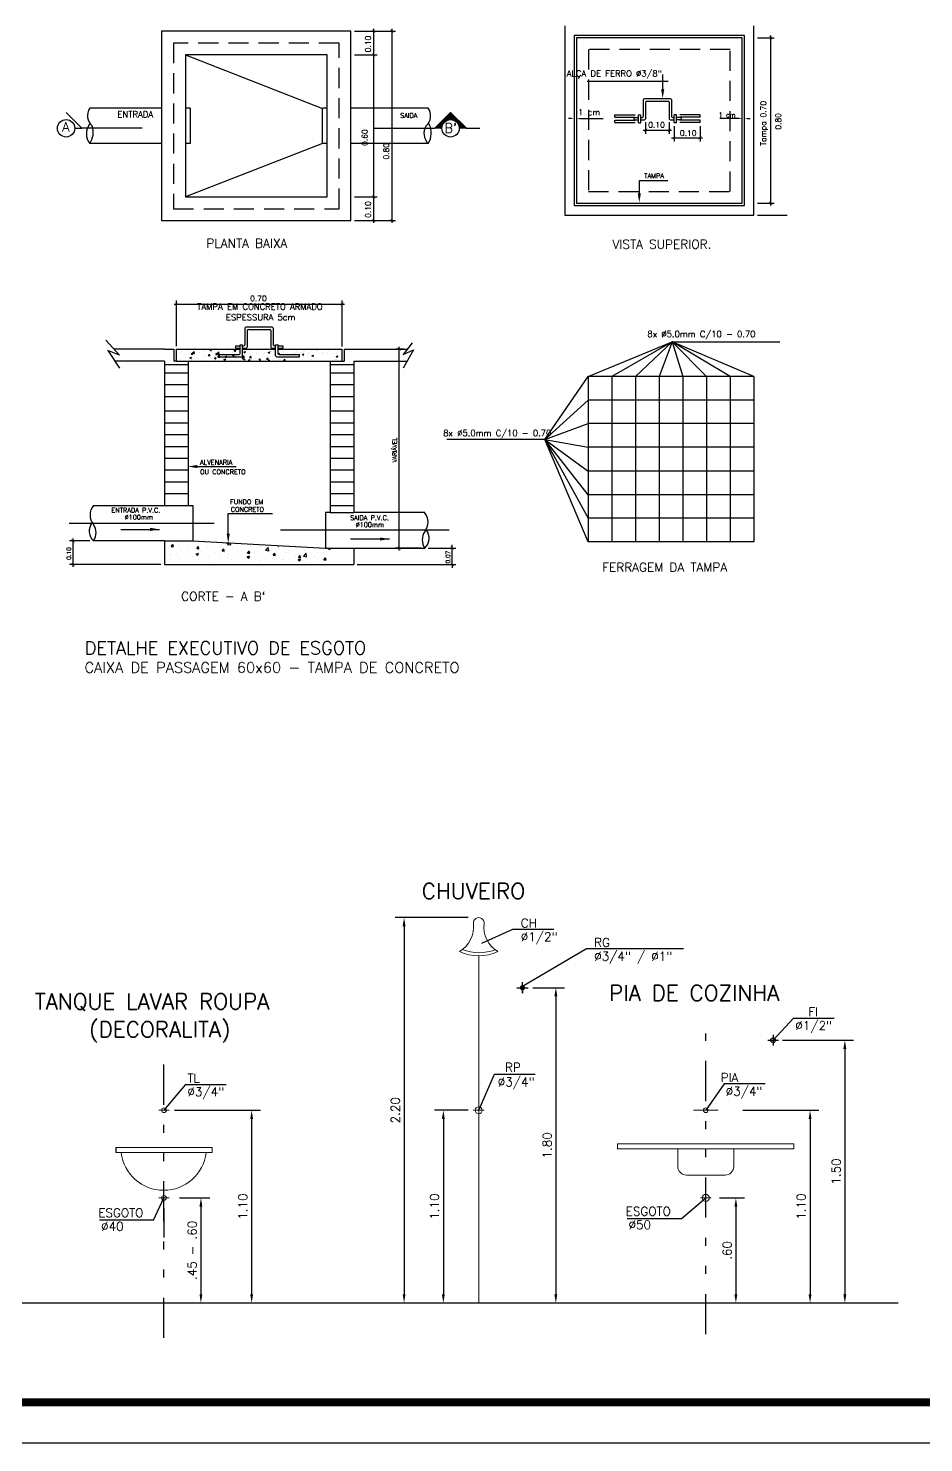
# Model space of a CAD drawing. Header units: millimetres. Extents: x -72 to 578, y 3 to 161.
# Drawn here: x 555.85 to 566.98, y 40.15 to 57.73 of the extents above; entities that cross this region are included whole.
import ezdxf
from ezdxf.enums import TextEntityAlignment as Align

# ---------------------------------------------------------------- set-up
doc = ezdxf.new("R2010")
doc.units = ezdxf.units.MM
for name, pattern in [('CENTER2', [28.575, 19.05, -3.175, 3.175, -3.175]), ('DIVIDE', [1.25, 0.5, -0.25, 0, -0.25, 0, -0.25]), ('HIDDEN', [0.375, 0.25, -0.125])]:
    doc.linetypes.add(name, pattern=pattern)
doc.layers.get('0').update_dxf_attribs({"color": 3})
for name, color, linetype in [('A-LAYOUT', 7, 'Continuous'), ('CERC02', 3, 'Continuous'), ('COTA', 7, 'Continuous'), ('DETALLHES_CAIXAS', 6, 'Continuous'), ('LAYER8', 9, 'Continuous'), ('TEXT', 2, 'Continuous'), ('txt_1', 7, 'Continuous'), ('TXT_2', 6, 'Continuous')]:
    doc.layers.add(name, color=color, linetype=linetype)
doc.layers.add('BLOCOS HIDRAULICA', color=4, linetype='Continuous', lineweight=9)
doc.styles.add('ADITIVOCAD', font='romans.shx')
doc.styles.add('ROMANS', font='romans__.ttf', dxfattribs={"height": 0.1})

# ---------------------------------------------------------------- blocks, each defined once
blk = doc.blocks.new('*X460')
at = {"color": 0}
for p, q in [((101.59, 65.457), (101.923, 65.79)), ((101.608, 65.457), (101.932, 65.781)), ((102.233, 65.457), (101.91, 65.78)), ((102.251, 65.457), (101.919, 65.789)), ((101.632, 65.457), (101.61, 65.48)), ((101.65, 65.457), (101.619, 65.488)), ((101.626, 65.457), (101.941, 65.772)), ((101.668, 65.457), (101.627, 65.497)), ((101.685, 65.457), (101.636, 65.506)), ((101.643, 65.457), (101.95, 65.763)), ((101.703, 65.457), (101.645, 65.515)), ((101.721, 65.457), (101.654, 65.524)), ((101.661, 65.457), (101.958, 65.755)), ((101.737, 65.458), (101.663, 65.533)), ((101.738, 65.475), (101.672, 65.541)), ((101.679, 65.457), (101.753, 65.531)), ((101.74, 65.49), (101.68, 65.55)), ((101.744, 65.505), (101.689, 65.559)), ((101.696, 65.457), (101.744, 65.504)), ((101.748, 65.518), (101.698, 65.568)), ((101.753, 65.531), (101.707, 65.577)), ((101.714, 65.457), (101.739, 65.482)), ((101.759, 65.543), (101.716, 65.586)), ((101.765, 65.554), (101.725, 65.594)), ((101.772, 65.565), (101.733, 65.603)), ((101.78, 65.575), (101.742, 65.612)), ((101.788, 65.584), (101.751, 65.621)), ((101.797, 65.593), (101.76, 65.63)), ((101.807, 65.601), (101.769, 65.639)), ((101.817, 65.609), (101.778, 65.648)), ((101.827, 65.615), (101.787, 65.656)), ((101.839, 65.622), (101.795, 65.665)), ((101.851, 65.627), (101.804, 65.674)), ((101.864, 65.632), (101.813, 65.683)), ((101.878, 65.636), (101.822, 65.692)), ((101.892, 65.639), (101.831, 65.701)), ((101.908, 65.641), (101.84, 65.709)), ((101.847, 65.626), (101.967, 65.746)), ((101.925, 65.641), (101.848, 65.718)), ((101.944, 65.64), (101.857, 65.727)), ((101.966, 65.636), (101.866, 65.736)), ((101.874, 65.635), (101.976, 65.737)), ((101.993, 65.627), (101.875, 65.745)), ((102.035, 65.602), (101.884, 65.754)), ((102.198, 65.457), (101.893, 65.762)), ((101.897, 65.64), (101.985, 65.728)), ((102.216, 65.457), (101.901, 65.771)), ((101.916, 65.641), (101.994, 65.719)), ((101.933, 65.641), (102.003, 65.71)), ((101.949, 65.639), (102.011, 65.702)), ((101.964, 65.636), (102.02, 65.693)), ((101.978, 65.633), (102.029, 65.684)), ((101.991, 65.628), (102.038, 65.675)), ((102.003, 65.622), (102.047, 65.666)), ((102.015, 65.616), (102.056, 65.657)), ((102.025, 65.609), (102.065, 65.649)), ((102.036, 65.602), (102.073, 65.64)), ((102.045, 65.594), (102.082, 65.631)), ((102.054, 65.585), (102.091, 65.622)), ((102.062, 65.576), (102.1, 65.613)), ((102.18, 65.457), (102.067, 65.571)), ((102.07, 65.566), (102.109, 65.604)), ((102.077, 65.555), (102.118, 65.595)), ((102.084, 65.544), (102.126, 65.587)), ((102.09, 65.532), (102.135, 65.578)), ((102.163, 65.457), (102.092, 65.528)), ((102.095, 65.52), (102.144, 65.569)), ((102.099, 65.506), (102.153, 65.56)), ((102.145, 65.457), (102.1, 65.502)), ((102.102, 65.492), (102.162, 65.551)), ((102.127, 65.457), (102.104, 65.48)), ((102.105, 65.477), (102.171, 65.542)), ((102.106, 65.46), (102.179, 65.534)), ((102.121, 65.457), (102.188, 65.525)), ((102.138, 65.457), (102.197, 65.516)), ((102.156, 65.457), (102.206, 65.507)), ((102.174, 65.457), (102.215, 65.498)), ((102.191, 65.457), (102.224, 65.489)), ((102.209, 65.457), (102.232, 65.481)), ((101.597, 65.457), (101.592, 65.462)), ((101.615, 65.457), (101.601, 65.471)), ((101.732, 65.457), (101.737, 65.463)), ((102.109, 65.457), (102.106, 65.461)), ((102.227, 65.457), (102.241, 65.472)), ((102.244, 65.457), (102.25, 65.463))]:
    blk.add_line(p, q, dxfattribs=at)

msp = doc.modelspace()

# ---------------------------------------------------------------- linework, layer by layer
at = {"layer": 'A-LAYOUT', "linetype": 'ByBlock'}
for p, q in [((559.901, 57.697), (560.184, 57.697)), ((559.901, 57.697), (560.412, 57.697)), ((560.14, 57.373), (560.14, 57.726)), ((560.368, 55.315), (560.368, 57.726)), ((564.911, 57.617), (565.12, 57.617)), ((565.076, 55.529), (565.076, 57.646)), ((559.901, 57.403), (560.184, 57.403)), ((559.901, 57.403), (560.184, 57.403)), ((560.14, 55.609), (560.14, 57.432)), ((562.596, 56.614), (562.561, 56.614)), ((562.697, 56.614), (562.732, 56.614)), ((562.732, 56.614), (562.994, 56.614)), ((563.492, 56.465), (563.844, 56.465)), ((563.521, 56.565), (563.521, 56.42)), ((563.815, 56.565), (563.815, 56.42)), ((563.874, 56.515), (563.874, 56.326)), ((564.197, 56.518), (564.197, 56.326)), ((564.649, 56.614), (564.443, 56.614)), ((564.684, 56.614), (564.649, 56.614)), ((564.785, 56.614), (564.82, 56.614)), ((563.844, 56.37), (564.227, 56.37)), ((559.901, 55.638), (560.184, 55.638)), ((559.901, 55.638), (560.184, 55.638)), ((560.14, 55.315), (560.14, 55.668)), ((564.911, 55.558), (565.12, 55.558)), ((564.911, 55.411), (565.282, 55.411)), ((559.901, 55.344), (560.184, 55.344)), ((559.901, 55.344), (560.412, 55.344)), ((557.69, 53.783), (557.69, 54.349)), ((559.748, 53.778), (559.748, 54.349)), ((557.66, 54.305), (559.778, 54.305)), ((560.516, 53.744), (560.413, 53.744)), ((560.457, 51.242), (560.457, 53.773)), ((556.613, 51.36), (556.359, 51.36)), ((556.404, 51.036), (556.404, 51.389)), ((560.73, 51.271), (560.413, 51.271)), ((560.818, 51.271), (561.161, 51.271)), ((561.117, 51.271), (561.117, 51.31)), ((561.117, 51.065), (561.117, 51.271)), ((557.495, 51.065), (556.359, 51.065)), ((559.936, 51.065), (561.161, 51.065)), ((561.117, 51.065), (561.117, 51.027))]:
    msp.add_line(p, q, dxfattribs=at)
at = {"layer": 'A-LAYOUT'}
for p, q in [((562.515, 57.764), (562.515, 55.411)), ((564.867, 55.411), (564.867, 57.764)), ((562.632, 57.646), (562.632, 55.529)), ((564.75, 57.646), (562.632, 57.646)), ((564.75, 55.529), (564.75, 57.646)), ((557.799, 57.403), (559.504, 56.735)), ((563.733, 56.978), (563.735, 57.159)), ((563.802, 57.074), (562.796, 57.074)), ((563.492, 56.844), (563.492, 56.638)), ((563.506, 56.859), (563.83, 56.859)), ((563.521, 56.815), (563.521, 56.609)), ((563.536, 56.829), (563.8, 56.829)), ((563.815, 56.815), (563.815, 56.609)), ((563.844, 56.844), (563.844, 56.638)), ((557.504, 56.741), (556.61, 56.741)), ((557.857, 56.741), (557.799, 56.741)), ((557.857, 56.741), (557.857, 56.3)), ((559.504, 56.3), (559.504, 56.741)), ((559.563, 56.741), (559.504, 56.741)), ((560.817, 56.741), (559.857, 56.741)), ((563.433, 56.559), (563.433, 56.659)), ((563.433, 56.659), (563.462, 56.659)), ((563.462, 56.559), (563.462, 56.659)), ((563.874, 56.559), (563.874, 56.659)), ((563.903, 56.659), (563.874, 56.659)), ((563.903, 56.559), (563.903, 56.659)), ((563.374, 56.624), (563.374, 56.594)), ((563.374, 56.624), (563.433, 56.624)), ((563.374, 56.594), (563.433, 56.594)), ((563.433, 56.559), (563.462, 56.559)), ((563.462, 56.624), (563.477, 56.624)), ((563.462, 56.594), (563.506, 56.594)), ((563.83, 56.594), (563.874, 56.594)), ((563.859, 56.624), (563.874, 56.624)), ((563.903, 56.559), (563.874, 56.559)), ((563.962, 56.624), (563.903, 56.624)), ((563.962, 56.594), (563.903, 56.594)), ((563.962, 56.624), (563.962, 56.594)), ((557.504, 56.3), (556.61, 56.3)), ((559.504, 56.301), (557.799, 55.638)), ((557.857, 56.3), (557.799, 56.3)), ((559.563, 56.3), (559.504, 56.3)), ((560.817, 56.3), (559.857, 56.3)), ((563.443, 55.683), (563.444, 55.841)), ((563.444, 55.841), (563.796, 55.841)), ((562.515, 55.411), (564.867, 55.411)), ((562.632, 55.529), (564.75, 55.529)), ((558.539, 54.005), (558.539, 53.799)), ((558.554, 54.02), (558.877, 54.02)), ((558.583, 53.99), (558.848, 53.99)), ((558.892, 54.005), (558.892, 53.799)), ((556.811, 53.855), (556.98, 53.668)), ((558.569, 53.976), (558.569, 53.77)), ((558.863, 53.976), (558.863, 53.77)), ((560.617, 53.821), (560.507, 53.677)), ((562.808, 53.406), (563.85, 53.836)), ((563.85, 53.836), (563.102, 53.406)), ((563.396, 53.406), (563.85, 53.836)), ((563.85, 53.836), (563.69, 53.406)), ((563.85, 53.836), (564.278, 53.406)), ((564.572, 53.406), (563.85, 53.836)), ((564.866, 53.406), (563.85, 53.836)), ((563.85, 53.836), (565.191, 53.836)), ((563.85, 53.836), (563.984, 53.406)), ((556.98, 53.668), (556.836, 53.728)), ((556.836, 53.728), (556.98, 53.507)), ((557.72, 53.685), (557.72, 53.685)), ((557.746, 53.721), (557.746, 53.721)), ((557.8, 53.673), (557.8, 53.673)), ((557.805, 53.642), (557.805, 53.642)), ((557.82, 53.731), (557.82, 53.731)), ((557.856, 53.638), (557.877, 53.646)), ((557.856, 53.638), (557.871, 53.628)), ((557.868, 53.704), (557.868, 53.704)), ((557.871, 53.628), (557.877, 53.646)), ((557.873, 53.683), (557.887, 53.7)), ((557.873, 53.683), (557.89, 53.681)), ((557.887, 53.693), (557.91, 53.717)), ((557.89, 53.681), (557.887, 53.7)), ((557.887, 53.693), (557.913, 53.689)), ((557.913, 53.689), (557.91, 53.717)), ((557.926, 53.752), (557.926, 53.752)), ((557.931, 53.746), (557.931, 53.746)), ((557.971, 53.703), (557.971, 53.703)), ((558.021, 53.726), (558.021, 53.726)), ((558.024, 53.678), (558.024, 53.678)), ((558.04, 53.654), (558.04, 53.654)), ((558.042, 53.638), (558.042, 53.638)), ((558.05, 53.714), (558.05, 53.714)), ((558.083, 53.745), (558.083, 53.745)), ((558.083, 53.664), (558.098, 53.681)), ((558.083, 53.664), (558.101, 53.663)), ((558.101, 53.663), (558.098, 53.681)), ((558.103, 53.733), (558.124, 53.741)), ((558.103, 53.733), (558.118, 53.723)), ((558.104, 53.667), (558.104, 53.667)), ((558.113, 53.664), (558.113, 53.664)), ((558.118, 53.723), (558.124, 53.741)), ((558.124, 53.724), (558.124, 53.724)), ((558.143, 53.732), (558.143, 53.732)), ((558.16, 53.631), (558.181, 53.639)), ((558.169, 53.649), (558.169, 53.649)), ((558.172, 53.747), (558.172, 53.747)), ((558.173, 53.697), (558.173, 53.697)), ((558.175, 53.621), (558.181, 53.639)), ((558.177, 53.676), (558.191, 53.693)), ((558.177, 53.676), (558.194, 53.675)), ((558.191, 53.686), (558.214, 53.71)), ((558.194, 53.675), (558.191, 53.693)), ((558.191, 53.686), (558.217, 53.682)), ((558.201, 53.644), (558.224, 53.668)), ((558.201, 53.644), (558.227, 53.64)), ((558.213, 53.668), (558.213, 53.668)), ((558.217, 53.682), (558.214, 53.71)), ((558.216, 53.677), (558.466, 53.677)), ((558.216, 53.648), (558.216, 53.677)), ((558.216, 53.648), (558.495, 53.648)), ((558.227, 53.64), (558.224, 53.668)), ((558.225, 53.678), (558.225, 53.678)), ((558.23, 53.745), (558.23, 53.745)), ((558.235, 53.739), (558.235, 53.739)), ((558.24, 53.739), (558.24, 53.739)), ((558.275, 53.696), (558.275, 53.696)), ((558.294, 53.646), (558.309, 53.663)), ((558.294, 53.646), (558.312, 53.644)), ((558.312, 53.644), (558.309, 53.663)), ((558.317, 53.668), (558.317, 53.668)), ((558.325, 53.719), (558.325, 53.719)), ((558.344, 53.647), (558.344, 53.647)), ((558.385, 53.697), (558.385, 53.697)), ((558.387, 53.739), (558.387, 53.739)), ((558.388, 53.658), (558.402, 53.675)), ((558.388, 53.658), (558.405, 53.656)), ((558.405, 53.656), (558.402, 53.675)), ((558.407, 53.726), (558.428, 53.734)), ((558.407, 53.726), (558.422, 53.716)), ((558.417, 53.657), (558.417, 53.657)), ((558.421, 53.784), (558.48, 53.784)), ((558.421, 53.784), (558.421, 53.755)), ((558.421, 53.755), (558.48, 53.755)), ((558.422, 53.716), (558.428, 53.734)), ((558.447, 53.726), (558.447, 53.726)), ((558.47, 53.69), (558.47, 53.69)), ((558.473, 53.642), (558.473, 53.642)), ((558.476, 53.74), (558.476, 53.74)), ((558.48, 53.692), (558.48, 53.799)), ((558.48, 53.799), (558.51, 53.799)), ((558.484, 53.712), (558.484, 53.712)), ((558.505, 53.637), (558.528, 53.661)), ((558.505, 53.627), (558.52, 53.644)), ((558.51, 53.663), (558.51, 53.799)), ((558.51, 53.784), (558.524, 53.784)), ((558.51, 53.755), (558.554, 53.755)), ((558.517, 53.661), (558.517, 53.661)), ((558.523, 53.626), (558.52, 53.644)), ((558.526, 53.709), (558.547, 53.717)), ((558.526, 53.709), (558.541, 53.699)), ((558.531, 53.633), (558.528, 53.661)), ((558.529, 53.672), (558.529, 53.672)), ((558.541, 53.699), (558.547, 53.717)), ((558.544, 53.732), (558.544, 53.732)), ((558.554, 53.726), (558.554, 53.726)), ((558.556, 53.727), (558.556, 53.727)), ((558.595, 53.727), (558.595, 53.727)), ((558.598, 53.639), (558.613, 53.656)), ((558.598, 53.639), (558.616, 53.638)), ((558.616, 53.638), (558.613, 53.656)), ((558.621, 53.71), (558.621, 53.71)), ((558.621, 53.661), (558.621, 53.661)), ((558.689, 53.69), (558.689, 53.69)), ((558.711, 53.719), (558.711, 53.719)), ((558.774, 53.683), (558.774, 53.683)), ((558.788, 53.706), (558.788, 53.706)), ((558.806, 53.752), (558.806, 53.752)), ((558.809, 53.621), (558.824, 53.638)), ((558.827, 53.619), (558.824, 53.638)), ((558.83, 53.703), (558.851, 53.71)), ((558.83, 53.703), (558.845, 53.693)), ((558.84, 53.653), (558.84, 53.653)), ((558.845, 53.693), (558.851, 53.71)), ((558.858, 53.719), (558.858, 53.719)), ((558.86, 53.72), (558.86, 53.72)), ((558.868, 53.712), (558.868, 53.712)), ((558.877, 53.755), (558.921, 53.755)), ((558.883, 53.654), (558.883, 53.654)), ((558.889, 53.66), (558.889, 53.66)), ((558.899, 53.72), (558.899, 53.72)), ((558.907, 53.784), (558.921, 53.784)), ((558.917, 53.67), (558.917, 53.67)), ((558.919, 53.653), (558.919, 53.653)), ((558.921, 53.663), (558.921, 53.799)), ((558.921, 53.799), (558.951, 53.799)), ((558.922, 53.751), (558.922, 53.751)), ((558.925, 53.704), (558.925, 53.704)), ((558.936, 53.648), (559.216, 53.648)), ((558.949, 53.686), (558.969, 53.694)), ((558.949, 53.686), (558.963, 53.676)), ((558.951, 53.692), (558.951, 53.799)), ((558.951, 53.784), (559.01, 53.784)), ((558.951, 53.755), (559.01, 53.755)), ((558.963, 53.745), (558.963, 53.745)), ((558.963, 53.676), (558.969, 53.694)), ((558.966, 53.677), (559.216, 53.677)), ((559.01, 53.784), (559.01, 53.755)), ((559.012, 53.682), (559.012, 53.682)), ((559.015, 53.712), (559.015, 53.712)), ((559.025, 53.706), (559.025, 53.706)), ((559.07, 53.674), (559.07, 53.674)), ((559.074, 53.684), (559.074, 53.684)), ((559.11, 53.745), (559.11, 53.745)), ((559.12, 53.739), (559.12, 53.739)), ((559.144, 53.646), (559.144, 53.646)), ((559.148, 53.694), (559.148, 53.694)), ((559.172, 53.706), (559.172, 53.706)), ((559.182, 53.699), (559.182, 53.699)), ((559.183, 53.712), (559.183, 53.712)), ((559.193, 53.653), (559.193, 53.653)), ((559.216, 53.648), (559.216, 53.677)), ((559.218, 53.693), (559.218, 53.693)), ((559.223, 53.647), (559.223, 53.647)), ((559.226, 53.745), (559.226, 53.745)), ((559.253, 53.679), (559.273, 53.687)), ((559.253, 53.679), (559.267, 53.669)), ((559.259, 53.709), (559.259, 53.709)), ((559.267, 53.738), (559.267, 53.738)), ((559.267, 53.669), (559.273, 53.687)), ((559.277, 53.732), (559.277, 53.732)), ((559.316, 53.676), (559.316, 53.676)), ((559.329, 53.699), (559.329, 53.699)), ((559.339, 53.692), (559.339, 53.692)), ((559.355, 53.741), (559.355, 53.741)), ((559.371, 53.715), (559.371, 53.715)), ((559.371, 53.662), (559.392, 53.67)), ((559.371, 53.662), (559.386, 53.652)), ((559.374, 53.667), (559.374, 53.667)), ((559.378, 53.678), (559.378, 53.678)), ((559.386, 53.652), (559.392, 53.67)), ((559.424, 53.732), (559.424, 53.732)), ((559.434, 53.725), (559.434, 53.725)), ((559.445, 53.733), (559.445, 53.733)), ((559.452, 53.687), (559.452, 53.687)), ((559.486, 53.692), (559.486, 53.692)), ((559.487, 53.705), (559.487, 53.705)), ((559.522, 53.686), (559.522, 53.686)), ((559.563, 53.702), (559.563, 53.702)), ((559.581, 53.725), (559.581, 53.725)), ((559.643, 53.686), (559.643, 53.686)), ((559.659, 53.735), (559.659, 53.735)), ((559.675, 53.708), (559.675, 53.708)), ((559.675, 53.655), (559.696, 53.663)), ((559.675, 53.655), (559.69, 53.646)), ((559.69, 53.646), (559.696, 53.663)), ((559.738, 53.719), (559.738, 53.719)), ((559.749, 53.727), (559.749, 53.727)), ((560.507, 53.677), (560.634, 53.736)), ((560.634, 53.736), (560.507, 53.507)), ((557.742, 53.615), (557.742, 53.615)), ((557.854, 53.63), (557.854, 53.63)), ((557.87, 53.609), (557.87, 53.609)), ((557.962, 53.635), (557.962, 53.635)), ((558.018, 53.628), (558.018, 53.628)), ((558.047, 53.608), (558.047, 53.608)), ((558.109, 53.635), (558.109, 53.635)), ((558.119, 53.629), (558.119, 53.629)), ((558.158, 53.623), (558.158, 53.623)), ((558.16, 53.631), (558.175, 53.621)), ((558.174, 53.602), (558.174, 53.602)), ((558.266, 53.629), (558.266, 53.629)), ((558.276, 53.622), (558.276, 53.622)), ((558.279, 53.614), (558.3, 53.622)), ((558.279, 53.614), (558.29, 53.607)), ((558.294, 53.607), (558.3, 53.622)), ((558.322, 53.621), (558.322, 53.621)), ((558.346, 53.632), (558.346, 53.632)), ((558.423, 53.622), (558.423, 53.622)), ((558.505, 53.637), (558.531, 53.633)), ((558.505, 53.627), (558.523, 53.626)), ((558.518, 53.611), (558.518, 53.611)), ((558.526, 53.607), (558.537, 53.619)), ((558.539, 53.607), (558.537, 53.619)), ((558.58, 53.616), (558.58, 53.616)), ((558.583, 53.608), (558.604, 53.616)), ((558.583, 53.608), (558.594, 53.6)), ((558.59, 53.609), (558.59, 53.609)), ((558.598, 53.6), (558.604, 53.616)), ((558.617, 53.612), (558.617, 53.612)), ((558.669, 53.624), (558.669, 53.624)), ((558.704, 53.636), (558.704, 53.636)), ((558.716, 53.609), (558.73, 53.626)), ((558.716, 53.609), (558.734, 53.607)), ((558.734, 53.607), (558.73, 53.626)), ((558.809, 53.621), (558.827, 53.619)), ((558.822, 53.604), (558.822, 53.604)), ((558.83, 53.6), (558.842, 53.613)), ((558.843, 53.6), (558.842, 53.613)), ((558.894, 53.602), (558.894, 53.602)), ((558.921, 53.606), (558.921, 53.606)), ((558.942, 53.607), (558.941, 53.607)), ((558.941, 53.607), (558.941, 53.607)), ((558.973, 53.617), (558.973, 53.617)), ((559.008, 53.629), (559.008, 53.629)), ((559.02, 53.602), (559.035, 53.619)), ((559.02, 53.602), (559.038, 53.601)), ((559.038, 53.601), (559.035, 53.619)), ((559.246, 53.6), (559.245, 53.601)), ((559.245, 53.6), (559.245, 53.601)), ((559.367, 53.617), (559.367, 53.617)), ((559.368, 53.617), (559.368, 53.617)), ((559.441, 53.627), (559.441, 53.627)), ((559.671, 53.61), (559.671, 53.61)), ((559.672, 53.611), (559.672, 53.611)), ((559.745, 53.62), (559.745, 53.62)), ((562.269, 52.622), (562.808, 53.406)), ((562.808, 53.112), (562.269, 52.622)), ((562.269, 52.622), (562.808, 52.818)), ((562.269, 52.622), (561.049, 52.622)), ((562.808, 51.935), (562.269, 52.622)), ((562.269, 52.622), (562.808, 52.229)), ((562.808, 51.347), (562.269, 52.622)), ((562.269, 52.622), (562.808, 51.641)), ((562.269, 52.622), (562.808, 52.524)), ((557.949, 52.284), (558.431, 52.284)), ((556.657, 51.801), (557.539, 51.801)), ((557.833, 51.801), (557.892, 51.801)), ((557.892, 51.801), (557.892, 51.354)), ((559.539, 51.712), (559.539, 51.265)), ((559.598, 51.712), (559.539, 51.712)), ((560.774, 51.712), (559.892, 51.712)), ((558.332, 51.45), (558.332, 51.7)), ((558.332, 51.7), (558.881, 51.7)), ((557.539, 51.36), (556.657, 51.36)), ((556.997, 51.503), (557.479, 51.503)), ((557.691, 51.36), (557.692, 51.359)), ((557.692, 51.359), (557.692, 51.36)), ((557.933, 51.353), (557.933, 51.353)), ((559.853, 51.384), (560.335, 51.384)), ((557.612, 51.19), (557.612, 51.19)), ((557.624, 51.291), (557.645, 51.317)), ((557.624, 51.291), (557.65, 51.289)), ((557.65, 51.289), (557.645, 51.317)), ((557.703, 51.199), (557.703, 51.199)), ((557.705, 51.178), (557.705, 51.178)), ((557.71, 51.325), (557.71, 51.325)), ((557.731, 51.306), (557.731, 51.306)), ((557.754, 51.239), (557.754, 51.239)), ((557.841, 51.321), (557.841, 51.321)), ((557.847, 51.18), (557.847, 51.18)), ((557.928, 51.206), (557.928, 51.206)), ((557.933, 51.196), (557.964, 51.208)), ((557.933, 51.196), (557.955, 51.182)), ((557.94, 51.264), (557.961, 51.289)), ((557.94, 51.264), (557.966, 51.261)), ((557.955, 51.182), (557.964, 51.208)), ((557.96, 51.243), (557.96, 51.243)), ((557.966, 51.261), (557.961, 51.289)), ((557.99, 51.229), (557.99, 51.229)), ((558.008, 51.343), (558.008, 51.343)), ((558.157, 51.239), (558.157, 51.239)), ((558.171, 51.206), (558.171, 51.206)), ((558.217, 51.287), (558.217, 51.287)), ((558.225, 51.219), (558.225, 51.219)), ((558.256, 51.236), (558.278, 51.261)), ((558.256, 51.236), (558.283, 51.234)), ((558.283, 51.234), (558.278, 51.261)), ((558.281, 51.22), (558.281, 51.22)), ((558.314, 51.332), (558.326, 51.324)), ((558.323, 51.19), (558.323, 51.19)), ((558.324, 51.317), (558.338, 51.33)), ((558.324, 51.317), (558.364, 51.31)), ((558.326, 51.324), (558.328, 51.331)), ((558.364, 51.31), (558.362, 51.329)), ((558.383, 51.27), (558.383, 51.27)), ((558.448, 51.242), (558.448, 51.242)), ((558.461, 51.209), (558.461, 51.209)), ((558.573, 51.208), (558.594, 51.234)), ((558.573, 51.208), (558.599, 51.206)), ((558.58, 51.235), (558.58, 51.235)), ((558.599, 51.206), (558.594, 51.234)), ((558.606, 51.298), (558.606, 51.298)), ((558.696, 51.199), (558.696, 51.199)), ((558.727, 51.279), (558.727, 51.279)), ((558.795, 51.244), (558.83, 51.279)), ((558.795, 51.244), (558.835, 51.237)), ((558.835, 51.237), (558.83, 51.279)), ((558.83, 51.185), (558.83, 51.185)), ((558.837, 51.293), (558.837, 51.293)), ((558.837, 51.279), (558.837, 51.279)), ((558.889, 51.181), (558.91, 51.206)), ((558.889, 51.181), (558.916, 51.178)), ((558.916, 51.178), (558.911, 51.206)), ((558.932, 51.189), (558.932, 51.189)), ((558.957, 51.29), (558.96, 51.289)), ((558.96, 51.289), (558.96, 51.29)), ((559.056, 51.216), (559.056, 51.216)), ((559.167, 51.179), (559.167, 51.179)), ((559.167, 51.178), (559.167, 51.178)), ((559.206, 51.153), (559.227, 51.178)), ((559.232, 51.151), (559.227, 51.178)), ((559.266, 51.171), (559.3, 51.206)), ((559.277, 51.193), (559.277, 51.193)), ((559.279, 51.244), (559.279, 51.244)), ((559.305, 51.164), (559.3, 51.206)), ((559.444, 51.215), (559.444, 51.215)), ((559.52, 51.213), (559.52, 51.213)), ((559.572, 51.268), (559.58, 51.271)), ((559.572, 51.268), (559.594, 51.253)), ((559.594, 51.253), (559.598, 51.266)), ((559.892, 51.271), (560.774, 51.271)), ((557.592, 51.065), (557.593, 51.066)), ((557.593, 51.065), (557.593, 51.066)), ((557.615, 51.132), (557.615, 51.132)), ((557.725, 51.147), (557.725, 51.147)), ((557.808, 51.102), (557.808, 51.102)), ((557.892, 51.169), (557.892, 51.169)), ((558.066, 51.146), (558.066, 51.146)), ((558.083, 51.17), (558.083, 51.17)), ((558.151, 51.092), (558.151, 51.092)), ((558.318, 51.16), (558.318, 51.16)), ((558.332, 51.068), (558.332, 51.068)), ((558.378, 51.123), (558.378, 51.123)), ((558.554, 51.15), (558.554, 51.15)), ((558.567, 51.161), (558.598, 51.173)), ((558.567, 51.161), (558.589, 51.146)), ((558.589, 51.146), (558.598, 51.173)), ((558.601, 51.151), (558.601, 51.151)), ((558.611, 51.105), (558.611, 51.105)), ((558.721, 51.119), (558.721, 51.119)), ((558.749, 51.08), (558.749, 51.08)), ((558.789, 51.14), (558.789, 51.14)), ((558.888, 51.141), (558.888, 51.141)), ((559.006, 51.124), (559.006, 51.124)), ((559.025, 51.13), (559.025, 51.13)), ((559.051, 51.069), (559.051, 51.069)), ((559.201, 51.126), (559.232, 51.138)), ((559.201, 51.126), (559.223, 51.111)), ((559.206, 51.153), (559.232, 51.151)), ((559.223, 51.111), (559.232, 51.138)), ((559.26, 51.12), (559.26, 51.12)), ((559.263, 51.169), (559.263, 51.169)), ((559.266, 51.171), (559.305, 51.164)), ((559.274, 51.097), (559.274, 51.097)), ((559.403, 51.169), (559.403, 51.169)), ((559.496, 51.11), (559.496, 51.11)), ((559.503, 51.13), (559.503, 51.13)), ((559.522, 51.125), (559.543, 51.151)), ((559.522, 51.125), (559.548, 51.123)), ((559.548, 51.123), (559.543, 51.151))]:
    msp.add_line(p, q, dxfattribs=at)
at = {"layer": 'A-LAYOUT', "linetype": 'HIDDEN'}
for p, q in [((557.652, 57.55), (557.652, 55.491)), ((559.71, 57.55), (557.652, 57.55)), ((559.71, 55.491), (559.71, 57.55)), ((562.809, 57.47), (562.809, 55.705)), ((564.573, 57.47), (562.809, 57.47)), ((564.573, 55.705), (564.573, 57.47)), ((563.139, 56.627), (563.139, 56.656)), ((563.139, 56.656), (563.433, 56.656)), ((564.197, 56.656), (563.903, 56.656)), ((564.197, 56.627), (564.197, 56.656)), ((563.139, 56.627), (563.433, 56.627)), ((563.139, 56.562), (563.139, 56.591)), ((563.139, 56.591), (563.433, 56.591)), ((563.139, 56.562), (563.433, 56.562)), ((564.197, 56.627), (563.903, 56.627)), ((564.197, 56.591), (563.903, 56.591)), ((564.197, 56.562), (563.903, 56.562)), ((564.197, 56.562), (564.197, 56.591)), ((562.809, 55.705), (564.573, 55.705)), ((557.652, 55.491), (559.71, 55.491))]:
    msp.add_line(p, q, dxfattribs=at)
at = {"layer": 'A-LAYOUT', "linetype": 'CENTER2'}
for p, q in [((556.354, 51.58), (558.155, 51.58)), ((561.077, 51.492), (558.982, 51.492))]:
    msp.add_line(p, q, dxfattribs=at)
at = {"layer": 'A-LAYOUT', "linetype": 'ByBlock', "const_width": 0.00573}
for points in [[(560.159, 57.678), (560.12, 57.716)], [(560.387, 57.678), (560.349, 57.716)], [(565.095, 57.597), (565.057, 57.636)], [(560.159, 57.384), (560.12, 57.422)], [(560.12, 57.422), (560.159, 57.384)], [(563.54, 56.484), (563.502, 56.445)], [(563.796, 56.445), (563.834, 56.484)], [(563.893, 56.389), (563.855, 56.351)], [(564.178, 56.351), (564.216, 56.389)], [(560.12, 55.657), (560.159, 55.619)], [(560.159, 55.619), (560.12, 55.657)], [(565.057, 55.577), (565.095, 55.539)], [(560.12, 55.363), (560.159, 55.325)], [(560.349, 55.363), (560.387, 55.325)], [(557.709, 54.324), (557.671, 54.286)], [(559.729, 54.286), (559.767, 54.324)], [(560.477, 53.725), (560.438, 53.763)], [(556.423, 51.34), (556.384, 51.379)], [(560.438, 51.29), (560.477, 51.252)], [(561.098, 51.29), (561.136, 51.252)], [(556.384, 51.085), (556.423, 51.046)], [(561.136, 51.046), (561.098, 51.085)]]:
    msp.add_lwpolyline(points, dxfattribs=at)
at = {"layer": 'A-LAYOUT'}
for centre, radius, start, end in [((563.506, 56.844), 0.0147, 90, 180), ((563.536, 56.815), 0.0147, 90, 180), ((563.8, 56.815), 0.0147, 0, 90), ((563.83, 56.844), 0.0147, 360, 90), ((556.748, 56.648), 0.167, 145.9888, 230.0652), ((560.683, 56.645), 0.165, 311.1401, 35.7291), ((563.477, 56.638), 0.0147, 270, 0), ((563.859, 56.638), 0.0147, 180, 270), ((556.772, 56.425), 0.204, 144.5889, 217.6466), ((556.407, 56.441), 0.247, 325.2216, 18.6581), ((560.943, 56.426), 0.178, 148.1249, 225.0838), ((560.619, 56.43), 0.237, 326.7098, 28.8397), ((563.506, 56.609), 0.0147, 270, 0), ((563.83, 56.609), 0.0147, 180, 270), ((558.554, 54.005), 0.0147, 90, 180), ((558.583, 53.976), 0.0147, 90, 180), ((558.848, 53.976), 0.0147, 0, 90), ((558.877, 54.005), 0.0147, 360, 90), ((558.466, 53.692), 0.0147, 270, 0), ((558.495, 53.663), 0.0147, 270, 0), ((558.524, 53.799), 0.0147, 270, 0), ((558.554, 53.77), 0.0147, 270, 0), ((558.877, 53.77), 0.0147, 180, 270), ((558.907, 53.799), 0.0147, 180, 270), ((558.936, 53.663), 0.0147, 180, 270), ((558.966, 53.692), 0.0147, 180, 270), ((556.795, 51.683), 0.181, 139.479, 220.1167), ((560.636, 51.595), 0.181, 319.8833, 40.521), ((556.768, 51.482), 0.165, 142.6939, 227.8378), ((556.503, 51.462), 0.185, 326.2599, 34.1998), ((560.928, 51.374), 0.185, 145.8002, 213.7401), ((560.664, 51.394), 0.165, 312.1622, 37.3061)]:
    msp.add_arc(centre, radius, start, end, dxfattribs=at)
for points in [[(563.753, 56.978), (563.714, 56.978), (563.732, 56.86)], [(563.462, 55.683), (563.423, 55.683), (563.442, 55.565)], [(557.949, 52.265), (557.949, 52.304), (557.831, 52.285)], [(557.361, 51.523), (557.361, 51.484), (557.479, 51.503)], [(558.351, 51.45), (558.312, 51.45), (558.332, 51.332)], [(560.217, 51.403), (560.217, 51.364), (560.335, 51.384)]]:
    msp.add_solid(points, dxfattribs=at)
at = {"layer": 'A-LAYOUT', "linetype": 'ByBlock'}
for points in [[(562.596, 56.62), (562.596, 56.608), (562.631, 56.614)], [(562.697, 56.62), (562.697, 56.608), (562.662, 56.614)], [(564.685, 56.62), (564.685, 56.608), (564.72, 56.614)], [(564.785, 56.62), (564.785, 56.608), (564.75, 56.614)]]:
    msp.add_solid(points, dxfattribs=at)
at = {"layer": 'BLOCOS HIDRAULICA'}
for p, q in [((561.446, 44.325), (561.446, 46.2)), ((561.446, 44.211), (561.446, 44.35)), ((557.467, 44.281), (557.598, 44.281)), ((561.376, 44.281), (561.515, 44.281)), ((561.446, 41.885), (561.446, 44.237)), ((564.116, 44.281), (564.423, 44.281)), ((564.203, 44.281), (564.334, 44.281)), ((558.132, 43.819), (556.934, 43.819)), ((558.132, 43.819), (558.132, 43.754)), ((565.365, 43.865), (563.173, 43.865)), ((563.173, 43.8), (563.173, 43.865)), ((563.173, 43.8), (565.365, 43.8)), ((563.921, 43.8), (563.921, 43.583)), ((564.617, 43.8), (564.617, 43.583)), ((565.365, 43.8), (565.365, 43.865)), ((556.934, 43.754), (558.132, 43.754)), ((564.03, 43.474), (564.508, 43.474)), ((557.467, 43.192), (557.598, 43.192)), ((564.203, 43.192), (564.334, 43.192))]:
    msp.add_line(p, q, dxfattribs=at)
for points in [[(561.206, 46.254, 0.299855), (561.38, 46.603, -1.127154), (561.512, 46.603, 0.299855), (561.685, 46.254, -0.225434), (561.206, 46.254)], [(561.652, 46.277, -0.188676), (561.245, 46.28)]]:
    msp.add_lwpolyline(points, format="xyb", dxfattribs=at)
for centre, radius in [((561.446, 44.281), 0.0437), ((557.533, 44.281), 0.0291), ((564.269, 44.281), 0.0291), ((557.533, 43.192), 0.0291), ((564.269, 43.192), 0.0437)]:
    msp.add_circle(centre, radius, dxfattribs=at)
for centre, radius, start, end in [((557.529, 43.82), 0.534, 187.145, 352.855), ((564.03, 43.583), 0.109, 180, 270), ((564.508, 43.583), 0.109, 270, 0)]:
    msp.add_arc(centre, radius, start, end, dxfattribs=at)
at = {"layer": 'COTA'}
msp.add_lwpolyline([(537.31, 40.148), (578.11, 40.148), (578.11, 69.848), (537.31, 69.848)], close=True, dxfattribs=at)
at = {"layer": 'COTA', "const_width": 0.1}
msp.add_lwpolyline([(537.81, 40.648), (577.61, 40.648), (577.61, 69.348), (537.81, 69.348)], close=True, dxfattribs=at)
at = {"layer": 'DETALLHES_CAIXAS'}
for p, q in [((557.504, 57.697), (557.504, 55.344)), ((559.857, 57.697), (557.504, 57.697)), ((559.857, 55.344), (559.857, 57.697)), ((562.662, 57.617), (562.662, 55.558)), ((564.72, 57.617), (562.662, 57.617)), ((564.72, 55.558), (564.72, 57.617)), ((557.799, 57.403), (557.799, 55.638)), ((559.563, 57.403), (557.799, 57.403)), ((559.563, 55.638), (559.563, 57.403)), ((557.799, 55.638), (559.563, 55.638)), ((562.662, 55.558), (564.72, 55.558)), ((557.504, 55.344), (559.857, 55.344)), ((557.539, 53.744), (556.911, 53.744)), ((557.539, 53.744), (557.657, 53.744)), ((557.657, 53.744), (557.657, 53.597)), ((557.686, 53.744), (558.48, 53.744)), ((557.686, 53.744), (557.686, 53.597)), ((558.51, 53.744), (558.921, 53.744)), ((558.804, 53.744), (558.921, 53.744)), ((558.951, 53.744), (559.745, 53.744)), ((559.745, 53.744), (559.745, 53.597)), ((559.774, 53.744), (559.892, 53.744)), ((559.774, 53.744), (559.774, 53.597)), ((559.892, 53.744), (560.56, 53.744)), ((557.539, 53.597), (556.917, 53.597)), ((557.539, 53.597), (557.539, 52.683)), ((557.539, 53.553), (557.833, 53.553)), ((557.686, 53.597), (557.657, 53.597)), ((557.686, 53.597), (559.745, 53.597)), ((557.833, 53.597), (557.833, 52.683)), ((559.598, 53.597), (559.598, 52.683)), ((559.598, 53.553), (559.892, 53.553)), ((559.745, 53.597), (559.774, 53.597)), ((559.892, 53.597), (559.892, 52.683)), ((559.892, 53.597), (560.56, 53.597)), ((557.539, 53.45), (557.833, 53.45)), ((557.539, 53.303), (557.833, 53.303)), ((559.598, 53.45), (559.892, 53.45)), ((559.598, 53.303), (559.892, 53.303)), ((562.808, 53.406), (562.808, 51.347)), ((564.866, 53.406), (562.808, 53.406)), ((563.102, 53.406), (563.102, 51.347)), ((563.396, 53.406), (563.396, 51.347)), ((563.69, 53.406), (563.69, 51.347)), ((563.984, 53.406), (563.984, 51.347)), ((564.278, 53.406), (564.278, 51.347)), ((564.572, 53.406), (564.572, 51.347)), ((564.866, 53.406), (564.866, 51.347)), ((557.539, 53.156), (557.833, 53.156)), ((559.598, 53.156), (559.892, 53.156)), ((564.866, 53.112), (562.808, 53.112)), ((557.539, 52.977), (557.833, 52.977)), ((559.598, 52.977), (559.892, 52.977)), ((557.539, 52.83), (557.833, 52.83)), ((559.598, 52.83), (559.892, 52.83)), ((564.866, 52.818), (562.808, 52.818)), ((557.539, 52.683), (557.539, 51.801)), ((557.539, 52.683), (557.833, 52.683)), ((557.833, 52.683), (557.833, 51.801)), ((559.598, 52.683), (559.598, 51.712)), ((559.598, 52.683), (559.892, 52.683)), ((559.892, 52.683), (559.892, 51.712)), ((557.539, 52.536), (557.833, 52.536)), ((559.598, 52.536), (559.892, 52.536)), ((564.866, 52.524), (562.808, 52.524)), ((557.539, 52.389), (557.833, 52.389)), ((557.539, 52.242), (557.833, 52.242)), ((559.598, 52.389), (559.892, 52.389)), ((559.598, 52.242), (559.892, 52.242)), ((557.539, 52.095), (557.833, 52.095)), ((559.598, 52.095), (559.892, 52.095)), ((564.866, 52.229), (562.808, 52.229)), ((557.539, 51.948), (557.833, 51.948)), ((559.598, 51.948), (559.892, 51.948)), ((564.866, 51.935), (562.808, 51.935)), ((557.539, 51.801), (557.833, 51.801)), ((559.598, 51.801), (559.892, 51.801)), ((559.598, 51.712), (559.892, 51.712)), ((564.866, 51.641), (562.808, 51.641)), ((557.539, 51.36), (557.539, 51.065)), ((557.539, 51.36), (557.892, 51.36)), ((557.892, 51.36), (559.539, 51.271)), ((559.539, 51.271), (559.892, 51.271)), ((559.892, 51.271), (559.892, 51.065)), ((564.866, 51.347), (562.808, 51.347)), ((557.539, 51.065), (559.892, 51.065))]:
    msp.add_line(p, q, dxfattribs=at)
at = {"layer": 'LAYER8', "linetype": 'ByBlock'}
for p, q in [((561.315, 46.677), (560.409, 46.677)), ((560.518, 46.568), (560.518, 41.994)), ((562.12, 45.805), (562.513, 45.805)), ((562.405, 45.697), (562.405, 41.994)), ((565.221, 45.152), (566.106, 45.152)), ((565.998, 45.043), (565.998, 41.994)), ((557.663, 44.281), (558.732, 44.281)), ((558.623, 44.172), (558.623, 41.994)), ((561.315, 44.281), (560.897, 44.281)), ((561.006, 44.172), (561.006, 41.994)), ((564.731, 44.281), (565.674, 44.281)), ((565.565, 44.172), (565.565, 41.994)), ((557.724, 43.192), (558.101, 43.192)), ((564.44, 43.192), (564.752, 43.192)), ((557.533, 43.061), (557.533, 42.7)), ((557.992, 43.083), (557.992, 41.994)), ((564.643, 43.083), (564.643, 41.994))]:
    msp.add_line(p, q, dxfattribs=at)
at = {"layer": 'LAYER8'}
for p, q in [((561.485, 46.358), (561.872, 46.533)), ((561.872, 46.533), (562.378, 46.533)), ((561.99, 45.822), (562.785, 46.291)), ((562.785, 46.291), (563.993, 46.291)), ((561.92, 45.805), (562.059, 45.805)), ((561.99, 45.736), (561.99, 45.875)), ((561.99, 45.805), (561.99, 45.736)), ((565.359, 45.425), (565.106, 45.152)), ((565.359, 45.425), (565.865, 45.425)), ((565.106, 45.217), (565.106, 45.087)), ((565.041, 45.152), (565.172, 45.152)), ((565.041, 45.152), (565.172, 45.152)), ((561.446, 44.281), (561.643, 44.728)), ((561.643, 44.728), (562.149, 44.728)), ((557.801, 44.603), (557.533, 44.281)), ((557.801, 44.603), (558.307, 44.603)), ((564.499, 44.609), (564.27, 44.281)), ((565.005, 44.609), (564.499, 44.609)), ((556.934, 43.819), (556.934, 43.754)), ((557.403, 42.913), (557.533, 43.192)), ((563.961, 42.933), (564.269, 43.192)), ((557.403, 42.913), (556.732, 42.913)), ((563.961, 42.933), (563.29, 42.933))]:
    msp.add_line(p, q, dxfattribs=at)
at = {"layer": 'LAYER8', "linetype": 'DIVIDE'}
for p, q in [((564.269, 41.496), (564.269, 45.234)), ((557.533, 41.45), (557.533, 45.068))]:
    msp.add_line(p, q, dxfattribs=at)
at = {"layer": 'LAYER8', "const_width": 0.0327}
msp.add_lwpolyline([(561.973, 45.805, 1), (562.006, 45.805, 1)], format="xyb", close=True, dxfattribs=at)
at = {"layer": 'LAYER8', "color": 2}
msp.add_lwpolyline([(547.34, 41.885), (548.124, 41.885), (551.986, 41.885), (555.992, 41.885), (559.319, 41.885), (563.109, 41.885), (566.662, 41.885)], dxfattribs=at)
at = {"layer": 'LAYER8'}
msp.add_circle((565.106, 45.152), 0.0291, dxfattribs=at)
at = {"layer": 'LAYER8', "linetype": 'ByBlock'}
for points in [[(560.5, 46.568), (560.536, 46.568), (560.518, 46.677)], [(562.386, 45.697), (562.423, 45.697), (562.405, 45.805)], [(565.979, 45.043), (566.016, 45.043), (565.998, 45.152)], [(558.605, 44.172), (558.641, 44.172), (558.623, 44.281)], [(560.988, 44.172), (561.024, 44.172), (561.006, 44.281)], [(565.547, 44.172), (565.583, 44.172), (565.565, 44.281)], [(557.974, 43.083), (558.01, 43.083), (557.992, 43.192)], [(564.625, 43.083), (564.661, 43.083), (564.643, 43.192)], [(557.974, 41.994), (558.01, 41.994), (557.992, 41.885)], [(558.605, 41.994), (558.641, 41.994), (558.623, 41.885)], [(560.5, 41.994), (560.536, 41.994), (560.518, 41.885)], [(560.988, 41.994), (561.024, 41.994), (561.006, 41.885)], [(562.386, 41.994), (562.423, 41.994), (562.405, 41.885)], [(564.625, 41.994), (564.661, 41.994), (564.643, 41.885)], [(565.547, 41.994), (565.583, 41.994), (565.565, 41.885)], [(565.979, 41.994), (566.016, 41.994), (565.998, 41.885)]]:
    msp.add_solid(points, dxfattribs=at)
at = {"layer": 'txt_1'}
for p, q in [((556.316, 56.687), (556.513, 56.49)), ((561.096, 56.687), (560.899, 56.49)), ((561.292, 56.49), (561.096, 56.687)), ((556.424, 56.49), (556.513, 56.49)), ((560.987, 56.49), (560.899, 56.49)), ((561.292, 56.49), (561.204, 56.49))]:
    msp.add_line(p, q, dxfattribs=at)
for centre in [(556.316, 56.49), (561.096, 56.49)]:
    msp.add_circle(centre, 0.108, dxfattribs=at)
at = {"layer": 'TXT_2', "linetype": 'CENTER2'}
for p, q in [((557.26, 56.49), (556.513, 56.49)), ((560.152, 56.49), (560.899, 56.49)), ((561.292, 56.49), (561.459, 56.49))]:
    msp.add_line(p, q, dxfattribs=at)

# ---------------------------------------------------------------- block references
at = {"layer": 'txt_1', "xscale": -0.5881812764932982, "yscale": 0.5881812764939669, "zscale": 0.5881812764938331}
msp.add_blockref('*X460', (621.044, 17.99), dxfattribs=at)

# ---------------------------------------------------------------- texts
at = {"layer": 'A-LAYOUT', "style": 'ROMANS'}
for s, height, p in [('0.10', 0.0688, (560.105, 57.435)), ('Tampa 0.70', 0.0688, (565.018, 56.273)), ('0.80', 0.0688, (565.204, 56.473)), ('0.60', 0.0688, (560.063, 56.271)), ('0.80', 0.0688, (560.33, 56.101)), ('0.10', 0.0688, (560.105, 55.377)), ('VARIÁVEL', 0.0529, (560.426, 52.335)), ('0.10', 0.0529, (556.377, 51.124)), ('0.07', 0.0529, (561.09, 51.08))]:
    msp.add_text(s, height=height, rotation=90, dxfattribs=at).set_placement(p)
for s, height, p in [('ALÇA DE FERRO %%C3/8"', 0.07646, (562.54, 57.172)), ('ENTRADA ', 0.0765, (556.955, 56.664)), ('SAIDA ', 0.0588, (560.469, 56.65)), ('TAMPA', 0.0588, (563.504, 55.899)), ('TAMPA EM CONCRETO ARMADO', 0.07646, (557.946, 54.272)), ('ESPESSURA 5cm', 0.07646, (558.303, 54.141)), ('8x %%C5.0mm C/10 - 0.70', 0.07646, (563.543, 53.932)), ('8x %%C5.0mm C/10 - 0.70', 0.07646, (561.005, 52.701)), ('ALVENARIA', 0.0588, (557.982, 52.337)), ('OU CONCRETO', 0.05882, (557.982, 52.219)), ('ENTRADA P.V.C. ', 0.05882, (556.88, 51.742)), ('FUNDO EM', 0.0588, (558.355, 51.846)), ('CONCRETO', 0.0588, (558.363, 51.752)), ('%%C100mm', 0.0588, (557.044, 51.655)), ('SAIDA P.V.C.', 0.05882, (559.847, 51.648)), ('%%C100mm', 0.0588, (559.916, 51.562))]:
    msp.add_text(s, height=height, dxfattribs=at).set_placement(p, align=Align.MIDDLE_LEFT)
at = {"layer": 'A-LAYOUT', "linetype": 'ByBlock', "style": 'ROMANS'}
for height, p in [(0.0765, (562.819, 56.69)), (0.0588, (564.534, 56.656))]:
    msp.add_text('1 cm', height=height, dxfattribs=at).set_placement(p, align=Align.MIDDLE)
at = {"layer": 'A-LAYOUT', "style": 'ROMANS'}
for s, p in [('0.10', (563.553, 56.499)), ('0.10', (563.947, 56.396)), ('0.70', (558.604, 54.34))]:
    msp.add_text(s, height=0.0688, dxfattribs=at).set_placement(p)
at = {"layer": 'CERC02', "style": 'ROMANS'}
for s, p in [('CH', (561.968, 46.663)), ('%%C1/2"', (561.968, 46.492)), ('%%C3/4" / %%C1"', (562.881, 46.25)), ('RG', (562.881, 46.421)), ('FI', (565.544, 45.559)), ('%%C1/2"', (565.382, 45.388)), ('RP', (561.772, 44.869)), ('TL', (557.824, 44.736)), ('%%C3/4"', (561.682, 44.687)), ('PIA', (564.454, 44.742)), ('%%C3/4"', (557.824, 44.565)), ('%%C3/4"', (564.516, 44.571)), ('ESGOTO', (556.717, 43.06)), ('ESGOTO', (563.274, 43.079)), ('%%C50', (563.308, 42.912)), ('%%C40', (556.751, 42.892))]:
    msp.add_text(s, height=0.1089, dxfattribs=at).set_placement(p, align=Align.TOP_LEFT)
at = {"layer": 'LAYER8', "linetype": 'ByBlock', "style": 'ROMANS'}
for s, p in [('2.20', (560.409, 44.281)), ('1.80', (562.296, 43.845)), ('1.50', (565.889, 43.519)), ('1.10', (558.514, 43.083)), ('1.10', (560.897, 43.083)), ('1.10', (565.456, 43.083)), ('.60', (564.534, 42.538))]:
    msp.add_text(s, height=0.1089, rotation=90, dxfattribs=at).set_placement(p, align=Align.MIDDLE_CENTER)
msp.add_text('.45 - .60', height=0.1089, rotation=90, dxfattribs=at).set_placement((557.883, 42.538), align=Align.MIDDLE)
at = {"layer": 'TEXT', "style": 'ROMANS'}
for s, height, p in [('CHUVEIRO', 0.196, (560.738, 47.104)), ('TANQUE LAVAR ROUPA ', 0.19602, (555.928, 45.732)), ('PIA DE COZINHA', 0.19602, (563.067, 45.837)), ('(DECORALITA)', 0.19602, (556.604, 45.384))]:
    msp.add_text(s, height=height, dxfattribs=at).set_placement(p, align=Align.TOP_LEFT)
at = {"layer": 'txt_1', "style": 'ADITIVOCAD'}
for s, height, p in [('A', 0.118, (556.312, 56.509)), ("B'", 0.1176, (561.098, 56.494)), ('PLANTA BAIXA', 0.11028, (558.563, 55.061)), ('VISTA SUPERIOR.', 0.11028, (563.724, 55.048)), ('FERRAGEM DA TAMPA', 0.11028, (563.758, 51.033)), ('CORTE - A B`', 0.11028, (558.271, 50.671))]:
    msp.add_text(s, height=height, dxfattribs=at).set_placement(p, align=Align.MIDDLE)
at = {"layer": 'TXT_2', "style": 'ADITIVOCAD'}
for s, height, p in [('DETALHE EXECUTIVO DE ESGOTO', 0.16175, (556.547, 49.949)), ('CAIXA DE PASSAGEM 60x60 - TAMPA DE CONCRETO', 0.13234, (556.545, 49.72))]:
    msp.add_text(s, height=height, dxfattribs=at).set_placement(p)

doc.saveas('drawing.dxf')
